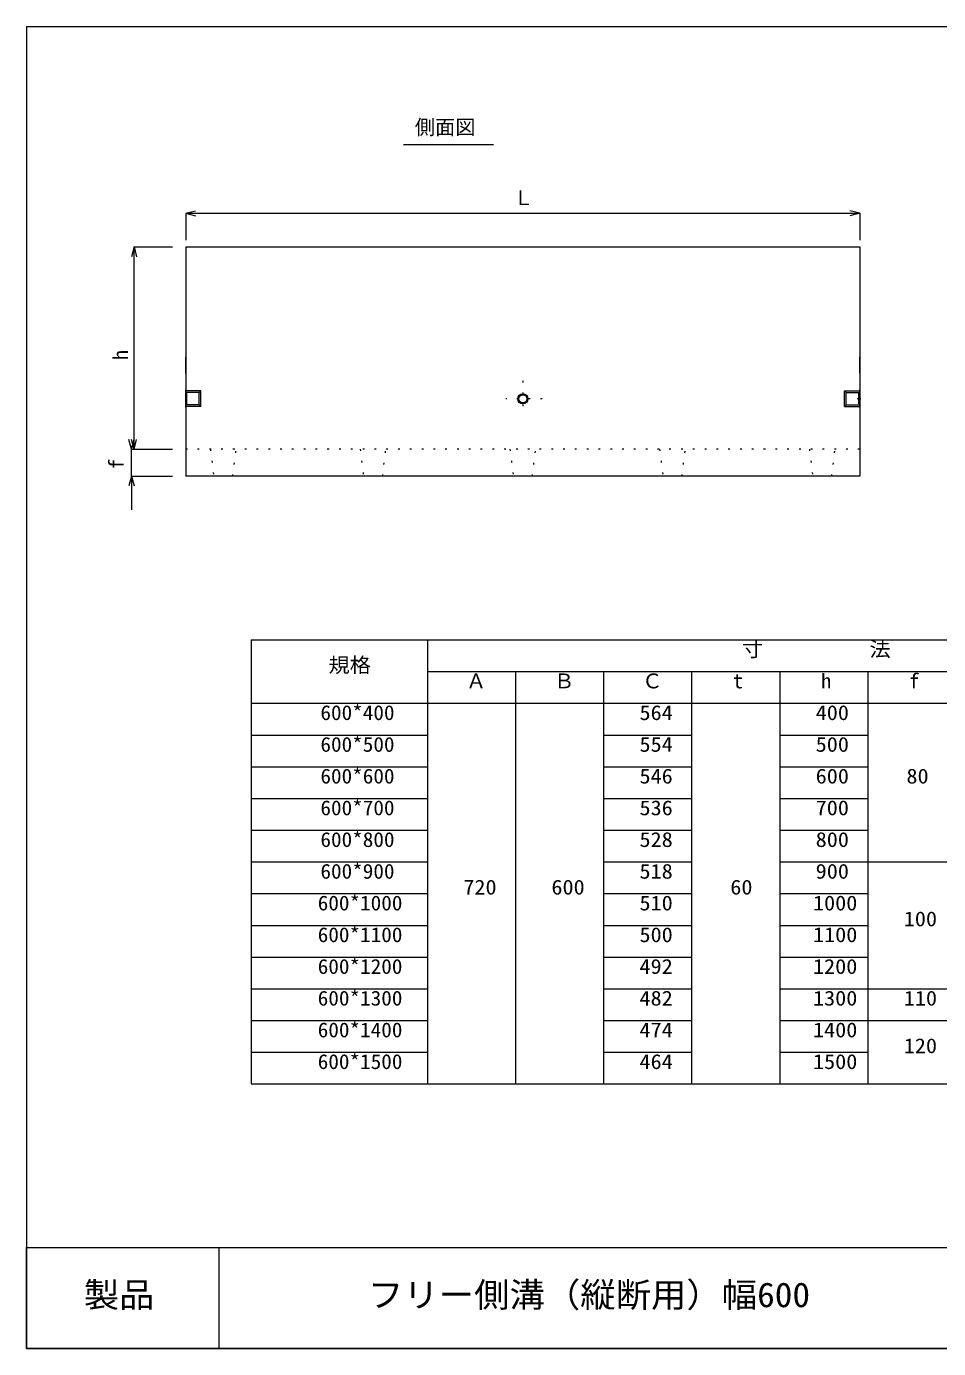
# Model space of a CAD drawing. Units: millimetres, scale not verified. Extents: x -162 to 6045, y 180 to 4102.
# Drawn here: x -162 to 2545, y 180 to 4102 of the extents above; entities that cross this region are included whole.
import ezdxf
from ezdxf.enums import TextEntityAlignment as Align

# ---------------------------------------------------------------- set-up
doc = ezdxf.new("R2010")
doc.units = ezdxf.units.MM
doc.header["$LTSCALE"] = 20
doc.linetypes.add('DOTTED', pattern=[1.75, 0.25, -1.5])
doc.layers.add('_0-0_', color=7, linetype='Continuous', lineweight=18)
doc.styles.add('ＭＳ ゴシック', font='')
doc.styles.get('ＭＳ ゴシック').set_extended_font_data('MS Gothic')

msp = doc.modelspace()

# ---------------------------------------------------------------- linework, layer by layer
at = {"layer": '_0-0_'}
for p, q in [((-161.72, 4102.25), (6045.25, 4102.25)), ((-161.72, 4102.25), (-161.72, 179.9)), ((957.62, 3751.58), (1224.29, 3751.58)), ((957.62, 3751.58), (1224.29, 3751.58)), ((311.33, 3448), (2311.33, 3448)), ((311.33, 3448), (311.33, 2768)), ((2311.33, 3448), (2311.33, 2768)), ((311.33, 3074), (311.33, 3122.11)), ((2311.33, 3074), (2311.33, 3122.11)), ((311.33, 2972.01), (311.33, 3024)), ((311.33, 3022.01), (311.33, 2973.64)), ((356.33, 3021.34), (311.33, 3021.34)), ((351.33, 3016.34), (356.33, 3021.34)), ((356.33, 2974.67), (356.33, 3021.34)), ((2266.33, 2974.67), (2266.33, 3021.34)), ((2271.33, 3016.34), (2266.33, 3021.34)), ((2266.33, 3021.34), (2311.33, 3021.34)), ((2311.33, 2972.01), (2311.33, 3024)), ((2311.33, 2972.01), (2311.33, 3024)), ((2311.33, 3022.01), (2311.33, 2973.64)), ((351.33, 3016.34), (311.33, 3016.34)), ((314, 3013), (311.33, 3013)), ((314, 3005), (311.33, 3005)), ((314, 2991), (311.33, 2991)), ((314, 2983), (311.33, 2983)), ((314, 2983), (314, 3013)), ((351.33, 2979.67), (351.33, 3016.34)), ((2271.33, 2979.67), (2271.33, 3016.34)), ((2271.33, 3016.34), (2311.33, 3016.34)), ((2303.76, 2998), (2315.21, 2998)), ((2308.67, 2983), (2308.67, 3013)), ((2308.67, 3013), (2311.33, 3013)), ((2308.67, 3005), (2311.33, 3005)), ((2308.67, 2991), (2311.33, 2991)), ((2308.67, 2983), (2311.33, 2983)), ((351.33, 2979.67), (311.33, 2979.67)), ((356.33, 2974.67), (311.33, 2974.67)), ((351.33, 2979.67), (356.33, 2974.67)), ((2271.33, 2979.67), (2266.33, 2974.67)), ((2266.33, 2974.67), (2311.33, 2974.67)), ((2271.33, 2979.67), (2311.33, 2979.67)), ((2311.33, 2768), (311.33, 2768)), ((505.32, 2282.49), (5305.32, 2282.49)), ((505.32, 2282.49), (505.32, 964.84)), ((1028.2, 2282.49), (1028.2, 964.84)), ((1028.2, 2188.37), (5305.32, 2188.37)), ((1289.63, 2188.37), (1289.63, 964.84)), ((1551.07, 2188.37), (1551.07, 964.84)), ((1812.51, 2188.37), (1812.51, 964.84)), ((2073.95, 2188.37), (2073.95, 964.84)), ((2335.39, 2188.37), (2335.39, 964.84)), ((505.32, 2094.25), (5305.32, 2094.25)), ((505.32, 2000.13), (1028.2, 2000.13)), ((1551.07, 2000.13), (1812.51, 2000.13)), ((2073.95, 2000.13), (2335.39, 2000.13)), ((505.32, 1906.02), (1028.2, 1906.02)), ((1551.07, 1906.02), (1812.51, 1906.02)), ((2073.95, 1906.02), (2335.39, 1906.02)), ((505.32, 1811.9), (1028.2, 1811.9)), ((1551.07, 1811.9), (1812.51, 1811.9)), ((2073.95, 1811.9), (2335.39, 1811.9)), ((505.32, 1717.78), (1028.2, 1717.78)), ((1551.07, 1717.78), (1812.51, 1717.78)), ((2073.95, 1717.78), (2335.39, 1717.78)), ((505.32, 1623.66), (1028.2, 1623.66)), ((1551.07, 1623.66), (1812.51, 1623.66)), ((2073.95, 1623.66), (2858.26, 1623.66)), ((505.32, 1529.55), (1028.2, 1529.55)), ((1551.07, 1529.55), (1812.51, 1529.55)), ((2073.95, 1529.55), (2335.39, 1529.55)), ((505.32, 1435.43), (1028.2, 1435.43)), ((1551.07, 1435.43), (1812.51, 1435.43)), ((2073.95, 1435.43), (2335.39, 1435.43)), ((505.32, 1341.31), (1028.2, 1341.31)), ((1551.07, 1341.31), (1812.51, 1341.31)), ((2073.95, 1341.31), (2335.39, 1341.31)), ((505.32, 1247.19), (1028.2, 1247.19)), ((1551.07, 1247.19), (1812.51, 1247.19)), ((2073.95, 1247.19), (2858.26, 1247.19)), ((505.32, 1153.08), (1028.2, 1153.08)), ((1551.07, 1153.08), (1812.51, 1153.08)), ((2073.95, 1153.08), (2858.26, 1153.08)), ((505.32, 1058.96), (1028.2, 1058.96)), ((1551.07, 1058.96), (1812.51, 1058.96)), ((2073.95, 1058.96), (2335.39, 1058.96)), ((505.32, 964.84), (5305.32, 964.84)), ((-161.72, 179.9), (-161.72, 479.9)), ((-161.72, 479.9), (6045.25, 479.9)), ((410.47, 179.9), (410.47, 479.9)), ((6045.25, 179.9), (-161.72, 179.9)), ((6045.25, 179.9), (-161.72, 179.9)), ((-161.72, 179.9), (410.47, 179.9)), ((410.47, 179.9), (2634.94, 179.9))]:
    msp.add_line(p, q, dxfattribs=at)
at = {"layer": '_0-0_', "color": 4, "lineweight": 9}
for p, q in [((311.33, 3547.86), (340.31, 3555.62)), ((311.33, 3547.86), (2311.33, 3547.86)), ((311.33, 3547.86), (340.31, 3540.09)), ((311.33, 3547.86), (311.33, 3468.29)), ((2311.33, 3547.86), (2282.36, 3555.62)), ((2311.33, 3547.86), (2282.36, 3540.09)), ((2311.33, 3547.86), (2311.33, 3468.29)), ((157.68, 3448), (149.91, 3419.03)), ((157.68, 2848), (157.68, 3448)), ((157.68, 3448), (165.44, 3419.03)), ((157.68, 3448), (271.69, 3448)), ((149.91, 2848), (142.15, 2876.98)), ((149.91, 2848), (142.15, 2876.98)), ((149.91, 2848), (157.68, 2876.98)), ((149.91, 2848), (157.68, 2876.98)), ((157.68, 2848), (149.91, 2876.98)), ((157.68, 2848), (149.91, 2876.98)), ((157.68, 2848), (165.44, 2876.98)), ((157.68, 2848), (165.44, 2876.98)), ((149.91, 2768), (149.91, 2848)), ((149.91, 2848), (271.69, 2848)), ((149.91, 2768), (149.91, 2848)), ((149.91, 2848), (271.69, 2848)), ((157.68, 2848), (271.69, 2848)), ((157.68, 2848), (271.69, 2848)), ((149.91, 2768), (142.15, 2739.03)), ((149.91, 2768), (142.15, 2739.03)), ((149.91, 2768), (149.91, 2668)), ((149.91, 2768), (157.68, 2739.03)), ((149.91, 2768), (271.69, 2768)), ((149.91, 2768), (149.91, 2668)), ((149.91, 2768), (157.68, 2739.03)), ((149.91, 2768), (271.69, 2768))]:
    msp.add_line(p, q, dxfattribs=at)
at = {"layer": '_0-0_', "linetype": 'DOTTED'}
for p, q in [((1311.7, 3050.87), (1311.7, 2955.86)), ((1368.7, 2997.48), (1261.41, 2997.48)), ((2310.4, 2998), (2312.61, 2998)), ((2311.33, 2848), (311.33, 2848)), ((384.26, 2848), (394.26, 2768)), ((450.63, 2768), (460.63, 2848)), ((828.71, 2848), (838.71, 2768)), ((895.07, 2768), (905.07, 2848)), ((1273.15, 2848), (1283.15, 2768)), ((1339.52, 2768), (1349.52, 2848)), ((1717.6, 2848), (1727.6, 2768)), ((1783.96, 2768), (1793.96, 2848)), ((2162.04, 2848), (2172.04, 2768)), ((2228.41, 2768), (2238.41, 2848))]:
    msp.add_line(p, q, dxfattribs=at)
at = {"layer": '_0-0_'}
for radius in [15, 12]:
    msp.add_circle((1311.7, 2997.48), radius, dxfattribs=at)

# ---------------------------------------------------------------- texts
at = {"layer": '_0-0_', "style": 'ＭＳ ゴシック'}
for s, p in [('側面図', (990.96, 3768.24)), ('側面図', (990.96, 3768.24)), ('Ｌ', (1283.76, 3558.88)), ('Ａ', (1142.94, 2125.37)), ('Ｂ', (1404.38, 2125.37)), ('Ｃ', (1665.81, 2125.37)), ('t', (1935.24, 2125.37)), ('h', (2196.68, 2125.37)), ('f', (2458.12, 2125.37))]:
    msp.add_text(s, height=43.99, dxfattribs=at).set_placement(p, align=Align.BOTTOM_LEFT)
for s, p in [('h', (152.54, 3112.27)), ('f', (140.09, 2788.71))]:
    msp.add_text(s, height=43.99, rotation=90, dxfattribs=at).set_placement(p, align=Align.BOTTOM_LEFT)
for s, height, width, p in [('寸\u3000\u3000\u3000\u3000\u3000法', 43.99, 1.05, (1962.11, 2219.48)), ('規格', 43.99, 1.05, (734.8, 2172.43)), ('600*400', 43.99, 1.05, (710.84, 2031.25)), ('564', 43.99, 1.1, (1657.83, 2031.25)), ('400', 43.99, 1.1, (2180.7, 2031.25)), ('600*500', 43.99, 1.05, (710.84, 1937.13)), ('554', 43.99, 1.1, (1657.83, 1937.13)), ('500', 43.99, 1.1, (2180.7, 1937.13)), ('600*600', 43.99, 1.05, (710.84, 1843.01)), ('546', 43.99, 1.1, (1657.83, 1843.01)), ('600', 43.99, 1.1, (2180.7, 1843.01)), ('80', 43.99, 1.1, (2450.13, 1843.01)), ('600*700', 43.99, 1.05, (710.84, 1748.9)), ('536', 43.99, 1.1, (1657.83, 1748.9)), ('700', 43.99, 1.1, (2180.7, 1748.9)), ('600*800', 43.99, 1.05, (710.84, 1654.78)), ('528', 43.99, 1.1, (1657.83, 1654.78)), ('800', 43.99, 1.1, (2180.7, 1654.78)), ('600*900', 43.99, 1.05, (710.84, 1560.66)), ('518', 43.99, 1.1, (1657.83, 1560.66)), ('900', 43.99, 1.1, (2180.7, 1560.66)), ('720', 43.99, 1.1, (1134.95, 1513.6)), ('600', 43.99, 1.1, (1396.39, 1513.6)), ('60', 43.99, 1.1, (1927.25, 1513.6)), ('600*1000', 43.99, 1.05, (702.85, 1466.54)), ('510', 43.99, 1.1, (1657.83, 1466.54)), ('1000', 43.99, 1.1, (2172.71, 1466.54)), ('100', 43.99, 1.1, (2442.14, 1419.48)), ('600*1100', 43.99, 1.05, (702.85, 1372.43)), ('500', 43.99, 1.1, (1657.83, 1372.43)), ('1100', 43.99, 1.1, (2172.71, 1372.43)), ('600*1200', 43.99, 1.05, (702.85, 1278.31)), ('492', 43.99, 1.1, (1657.83, 1278.31)), ('1200', 43.99, 1.1, (2172.71, 1278.31)), ('600*1300', 43.99, 1.05, (702.85, 1184.19)), ('482', 43.99, 1.1, (1657.83, 1184.19)), ('1300', 43.99, 1.1, (2172.71, 1184.19)), ('110', 43.99, 1.1, (2442.14, 1184.19)), ('600*1400', 43.99, 1.05, (702.85, 1090.07)), ('474', 43.99, 1.1, (1657.83, 1090.07)), ('1400', 43.99, 1.1, (2172.71, 1090.07)), ('120', 43.99, 1.1, (2442.14, 1043.01)), ('600*1500', 43.99, 1.05, (702.85, 995.96)), ('464', 43.99, 1.1, (1657.83, 995.96)), ('1500', 43.99, 1.1, (2172.71, 995.96)), ('製品', 73.31, 1.05, (8.26, 280.73)), ('フリー側溝（縦断用）幅600', 73.31, 1.05, (852.08, 280.73))]:
    msp.add_text(s, height=height, dxfattribs=dict(at, width=width)).set_placement(p, align=Align.BOTTOM_LEFT)

doc.saveas('drawing.dxf')
